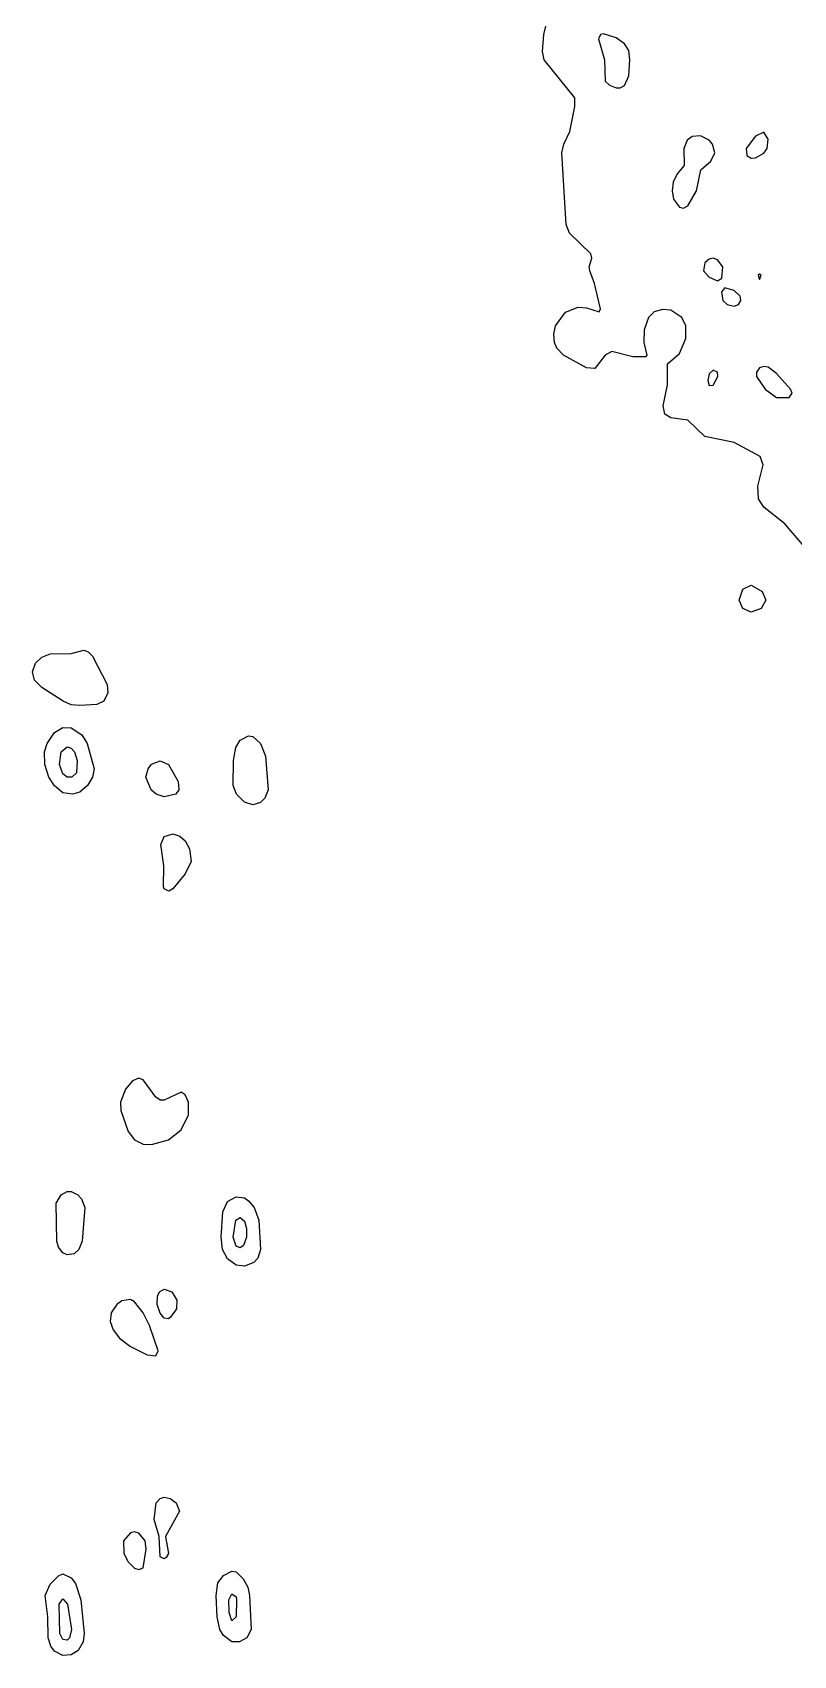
# Model space of a CAD drawing. Header units: inches. Extents: x 3308444 to 3309224, y 1376414 to 1377188.
# Drawn here: x 3308836.4 to 3308905, y 1376712.1 to 1376858.6 of the extents above; entities that cross this region are included whole.
import ezdxf

# ---------------------------------------------------------------- set-up
doc = ezdxf.new("R2010")
doc.units = ezdxf.units.IN
doc.header["$MEASUREMENT"] = 0

msp = doc.modelspace()

# ---------------------------------------------------------------- linework, layer by layer
for points, elevation in [([(3308906.2, 1376811.9), (3308904.24, 1376814.22), (3308902.34, 1376815.71), (3308901.84, 1376816.47), (3308901.8, 1376817.61), (3308902.26, 1376819.52), (3308901.99, 1376820.28), (3308899.67, 1376821.54), (3308897, 1376822.1), (3308895.48, 1376823.55), (3308893.96, 1376823.76), (3308893.41, 1376824.09), (3308893.27, 1376824.85), (3308893.66, 1376826.75), (3308893.64, 1376828.66), (3308894.72, 1376829.58), (3308895.3, 1376830.94), (3308895.3, 1376832.08), (3308894.95, 1376832.84), (3308893.96, 1376833.49), (3308893.2, 1376833.56), (3308892.44, 1376833.33), (3308891.93, 1376832.84), (3308891.54, 1376831.7), (3308891.51, 1376830.56), (3308891.77, 1376829.42), (3308891.67, 1376829.29), (3308890.53, 1376829.28), (3308888.63, 1376829.75), (3308888.04, 1376829.42), (3308887.1, 1376828.23), (3308886.34, 1376828.28), (3308884.28, 1376829.42), (3308883.68, 1376830.05), (3308883.45, 1376830.56), (3308883.39, 1376831.32), (3308883.56, 1376832.08), (3308884.44, 1376833.3), (3308885.58, 1376833.77), (3308886.34, 1376833.7), (3308887.49, 1376833.35), (3308887.59, 1376833.61), (3308887.06, 1376835.89), (3308886.64, 1376837.03), (3308886.59, 1376837.41), (3308886.81, 1376838.18), (3308886.72, 1376838.56), (3308884.82, 1376840.43), (3308884.52, 1376841.22), (3308884.11, 1376847.69), (3308884.3, 1376848.46), (3308884.85, 1376849.6), (3308885.3, 1376851.88), (3308885.29, 1376852.64), (3308882.54, 1376856.07), (3308882.39, 1376856.83), (3308882.49, 1376858.36), (3308882.67, 1376859.12)], 4480), ([(3308889.77, 1376853.76), (3308890.15, 1376854.64), (3308890.25, 1376856.07), (3308890.15, 1376856.93), (3308889.77, 1376857.53), (3308889.01, 1376858.08), (3308887.87, 1376858.44), (3308887.61, 1376858.36), (3308887.41, 1376857.97), (3308887.98, 1376856.07), (3308888.03, 1376854.17), (3308888.42, 1376853.79), (3308889.01, 1376853.56), (3308889.39, 1376853.55), (3308889.77, 1376853.76)], 4480), ([(3308895.1, 1376842.7), (3308895.48, 1376842.92), (3308896.26, 1376844.27), (3308896.66, 1376846.17), (3308897.56, 1376846.93), (3308897.91, 1376847.69), (3308897.71, 1376848.46), (3308897.4, 1376848.84), (3308896.62, 1376849.22), (3308895.86, 1376849.15), (3308895.43, 1376848.84), (3308895.13, 1376848.07), (3308895.14, 1376846.55), (3308894.53, 1376845.79), (3308894.15, 1376845.03), (3308894.06, 1376844.27), (3308894.2, 1376843.51), (3308894.72, 1376842.78), (3308895.1, 1376842.7)], 4480), ([(3308901.57, 1376847.24), (3308902.34, 1376847.65), (3308902.62, 1376848.07), (3308902.72, 1376848.91), (3308902.34, 1376849.55), (3308901.57, 1376849.2), (3308900.75, 1376848.07), (3308900.81, 1376847.45), (3308901.19, 1376847.22), (3308901.57, 1376847.24)], 4480), ([(3308898.15, 1376836.14), (3308898.53, 1376836.38), (3308898.65, 1376837.41), (3308898.15, 1376838.04), (3308897.77, 1376838.18), (3308897.39, 1376838.1), (3308897, 1376837.76), (3308896.88, 1376837.03), (3308897.39, 1376836.47), (3308898.15, 1376836.14)], 4480), ([(3308901.95, 1376836.27), (3308902.08, 1376836.65), (3308901.95, 1376836.73), (3308901.83, 1376836.65), (3308901.95, 1376836.27)], 4480), ([(3308899.67, 1376833.86), (3308900.05, 1376833.99), (3308900.27, 1376834.37), (3308900.2, 1376834.75), (3308899.67, 1376835.26), (3308898.81, 1376835.51), (3308898.5, 1376835.13), (3308898.65, 1376834.37), (3308899.04, 1376833.99), (3308899.67, 1376833.86)], 4480), ([(3308897.77, 1376826.72), (3308898.18, 1376827.51), (3308898.15, 1376827.89), (3308897.77, 1376828.08), (3308897.39, 1376827.74), (3308897.28, 1376827.13), (3308897.39, 1376826.7), (3308897.77, 1376826.72)], 4480), ([(3308904.62, 1376825.6), (3308904.9, 1376825.99), (3308904.75, 1376826.37), (3308903.48, 1376827.76), (3308902.72, 1376828.36), (3308902.34, 1376828.42), (3308901.95, 1376828.28), (3308901.66, 1376827.89), (3308901.66, 1376827.51), (3308902.46, 1376826.37), (3308903.48, 1376825.61), (3308904.62, 1376825.6)], 4480), ([(3308902.09, 1376806.57), (3308901.19, 1376806.22), (3308900.43, 1376806.55), (3308900.12, 1376807.33), (3308900.43, 1376808.3), (3308901.19, 1376808.68), (3308902.18, 1376808.1), (3308902.51, 1376807.33), (3308902.09, 1376806.57)], 4480), ([(3308842.81, 1376798.2), (3308842.18, 1376797.89), (3308840.65, 1376797.82), (3308839.89, 1376797.88), (3308839.15, 1376798.2), (3308837.23, 1376799.44), (3308836.58, 1376800.1), (3308836.39, 1376800.86), (3308836.65, 1376801.62), (3308837.23, 1376802.16), (3308837.99, 1376802.47), (3308839.89, 1376802.5), (3308841.03, 1376802.79), (3308841.41, 1376802.66), (3308841.79, 1376802.27), (3308843.12, 1376799.72), (3308843.17, 1376798.96), (3308842.81, 1376798.2)], 4480), ([(3308840.03, 1376789.82), (3308839.13, 1376789.94), (3308838.37, 1376790.55), (3308837.86, 1376791.34), (3308837.5, 1376792.48), (3308837.47, 1376793.63), (3308837.7, 1376794.39), (3308838.37, 1376795.38), (3308839.13, 1376795.81), (3308839.89, 1376795.8), (3308840.84, 1376795.15), (3308841.31, 1376794.39), (3308841.94, 1376792.1), (3308841.81, 1376791.34), (3308841.35, 1376790.58), (3308840.65, 1376790), (3308840.03, 1376789.82)], 4480), ([(3308839.95, 1376791.34), (3308839.51, 1376791.33), (3308839.13, 1376791.65), (3308838.82, 1376792.48), (3308838.97, 1376793.63), (3308839.51, 1376794.07), (3308839.89, 1376793.97), (3308840.18, 1376793.63), (3308840.43, 1376792.86), (3308840.35, 1376791.72), (3308839.95, 1376791.34)], 4481), ([(3308856.94, 1376789.06), (3308856.26, 1376788.84), (3308855.5, 1376789.08), (3308854.78, 1376789.82), (3308854.48, 1376790.58), (3308854.51, 1376792.86), (3308854.71, 1376794.01), (3308855.12, 1376794.68), (3308855.88, 1376795.06), (3308856.26, 1376795.01), (3308856.96, 1376794.39), (3308857.39, 1376793.25), (3308857.65, 1376790.2), (3308857.34, 1376789.44), (3308856.94, 1376789.06)], 4480), ([(3308849.32, 1376789.82), (3308848.27, 1376789.57), (3308847.53, 1376789.82), (3308847.08, 1376790.2), (3308846.62, 1376791.34), (3308846.81, 1376792.1), (3308847.13, 1376792.5), (3308847.89, 1376792.82), (3308848.65, 1376792.48), (3308849.52, 1376790.96), (3308849.58, 1376790.2), (3308849.32, 1376789.82)], 4480), ([(3308848.68, 1376781.06), (3308848.27, 1376781.27), (3308848.21, 1376781.44), (3308848.23, 1376783.35), (3308847.97, 1376785.25), (3308848.27, 1376785.98), (3308849.03, 1376786.22), (3308849.68, 1376786.01), (3308850.17, 1376785.6), (3308850.55, 1376784.86), (3308850.7, 1376783.73), (3308850.17, 1376782.61), (3308849.03, 1376781.26), (3308848.68, 1376781.06)], 4480), ([(3308847.13, 1376758.18), (3308848.65, 1376758.61), (3308849.79, 1376759.5), (3308850.47, 1376760.88), (3308850.45, 1376762.02), (3308850.17, 1376762.67), (3308849.79, 1376762.9), (3308848.27, 1376762.18), (3308847.89, 1376762.2), (3308847.51, 1376762.45), (3308846.36, 1376764.01), (3308845.98, 1376764.17), (3308845.41, 1376763.93), (3308844.78, 1376763.17), (3308844.34, 1376762.02), (3308844.36, 1376761.26), (3308845.03, 1376759.36), (3308845.59, 1376758.6), (3308846.36, 1376758.21), (3308847.13, 1376758.18)], 4479), ([(3308840.16, 1376748.32), (3308839.51, 1376748.22), (3308839.13, 1376748.41), (3308838.75, 1376748.93), (3308838.59, 1376749.46), (3308838.54, 1376752.89), (3308838.99, 1376753.65), (3308839.51, 1376753.94), (3308839.89, 1376753.95), (3308840.47, 1376753.65), (3308840.81, 1376753.27), (3308841.11, 1376752.5), (3308840.87, 1376749.46), (3308840.57, 1376748.7), (3308840.16, 1376748.32)], 4480), ([(3308856.36, 1376747.55), (3308855.5, 1376747.22), (3308854.74, 1376747.31), (3308853.98, 1376747.87), (3308853.53, 1376748.7), (3308853.39, 1376749.84), (3308853.54, 1376752.12), (3308853.98, 1376753.03), (3308854.74, 1376753.47), (3308855.5, 1376753.37), (3308855.88, 1376753.11), (3308856.37, 1376752.5), (3308856.81, 1376751.36), (3308856.94, 1376748.7), (3308856.71, 1376747.94), (3308856.36, 1376747.55)], 4480), ([(3308855.42, 1376749.08), (3308855.12, 1376748.87), (3308854.74, 1376749.02), (3308854.49, 1376749.84), (3308854.72, 1376751.36), (3308855.12, 1376751.59), (3308855.5, 1376751.28), (3308855.68, 1376750.6), (3308855.68, 1376749.84), (3308855.42, 1376749.08)], 4481), ([(3308847.51, 1376739.12), (3308847.73, 1376739.56), (3308846.94, 1376741.84), (3308846.36, 1376743), (3308845.6, 1376743.99), (3308845.22, 1376744.2), (3308844.46, 1376744.08), (3308844.01, 1376743.75), (3308843.48, 1376742.99), (3308843.38, 1376742.22), (3308843.66, 1376741.46), (3308844.25, 1376740.7), (3308845.22, 1376739.95), (3308846.74, 1376739.22), (3308847.51, 1376739.12)], 4479), ([(3308848.82, 1376742.6), (3308848.65, 1376742.45), (3308848.27, 1376742.5), (3308847.89, 1376742.97), (3308847.63, 1376743.75), (3308847.67, 1376744.51), (3308847.84, 1376744.89), (3308848.27, 1376745.14), (3308848.95, 1376744.89), (3308849.4, 1376744.13), (3308849.37, 1376743.37), (3308848.82, 1376742.6)], 4480), ([(3308848.44, 1376720.9), (3308848.27, 1376720.8), (3308847.89, 1376720.98), (3308847.82, 1376722.81), (3308847.36, 1376724.33), (3308847.55, 1376725.85), (3308847.89, 1376726.25), (3308848.27, 1376726.35), (3308848.8, 1376726.23), (3308849.35, 1376725.85), (3308849.64, 1376725.09), (3308848.38, 1376722.81), (3308848.66, 1376721.28), (3308848.44, 1376720.9)], 4480), ([(3308846.36, 1376719.98), (3308846.64, 1376721.66), (3308846.55, 1376722.42), (3308845.98, 1376723.12), (3308845.6, 1376723.22), (3308845.22, 1376723.14), (3308844.61, 1376722.42), (3308844.62, 1376721.28), (3308845.02, 1376720.52), (3308845.6, 1376719.96), (3308845.98, 1376719.82), (3308846.36, 1376719.98)], 4479), ([(3308839.89, 1376712.14), (3308839.13, 1376712.07), (3308838.37, 1376712.46), (3308838.03, 1376712.91), (3308837.8, 1376713.67), (3308837.76, 1376715.57), (3308837.52, 1376717.47), (3308837.99, 1376718.51), (3308838.75, 1376719.27), (3308839.13, 1376719.43), (3308839.89, 1376719.09), (3308840.27, 1376718.57), (3308840.75, 1376717.09), (3308841.04, 1376714.05), (3308840.97, 1376713.29), (3308840.5, 1376712.52), (3308839.89, 1376712.14)], 4480), ([(3308855.07, 1376713.29), (3308854.36, 1376713.31), (3308853.6, 1376713.86), (3308853.27, 1376714.43), (3308853.03, 1376715.57), (3308852.94, 1376717.47), (3308853.11, 1376718.62), (3308853.6, 1376719.3), (3308854.36, 1376719.67), (3308854.74, 1376719.62), (3308855.4, 1376719), (3308855.8, 1376718.24), (3308855.97, 1376717.47), (3308856.11, 1376714.43), (3308855.72, 1376713.67), (3308855.07, 1376713.29)], 4480), ([(3308839.74, 1376713.67), (3308839.51, 1376713.45), (3308839.13, 1376713.51), (3308838.86, 1376714.05), (3308838.81, 1376716.71), (3308839.13, 1376717.17), (3308839.56, 1376716.71), (3308839.9, 1376714.43), (3308839.74, 1376713.67)], 4481), ([(3308854.77, 1376715.57), (3308854.36, 1376715.21), (3308854.13, 1376715.95), (3308854.09, 1376717.09), (3308854.36, 1376717.63), (3308854.74, 1376717.35), (3308854.8, 1376717.09), (3308854.77, 1376715.57)], 4481)]:
    msp.add_lwpolyline(points, dxfattribs=dict(elevation=elevation))

doc.saveas('drawing.dxf')
